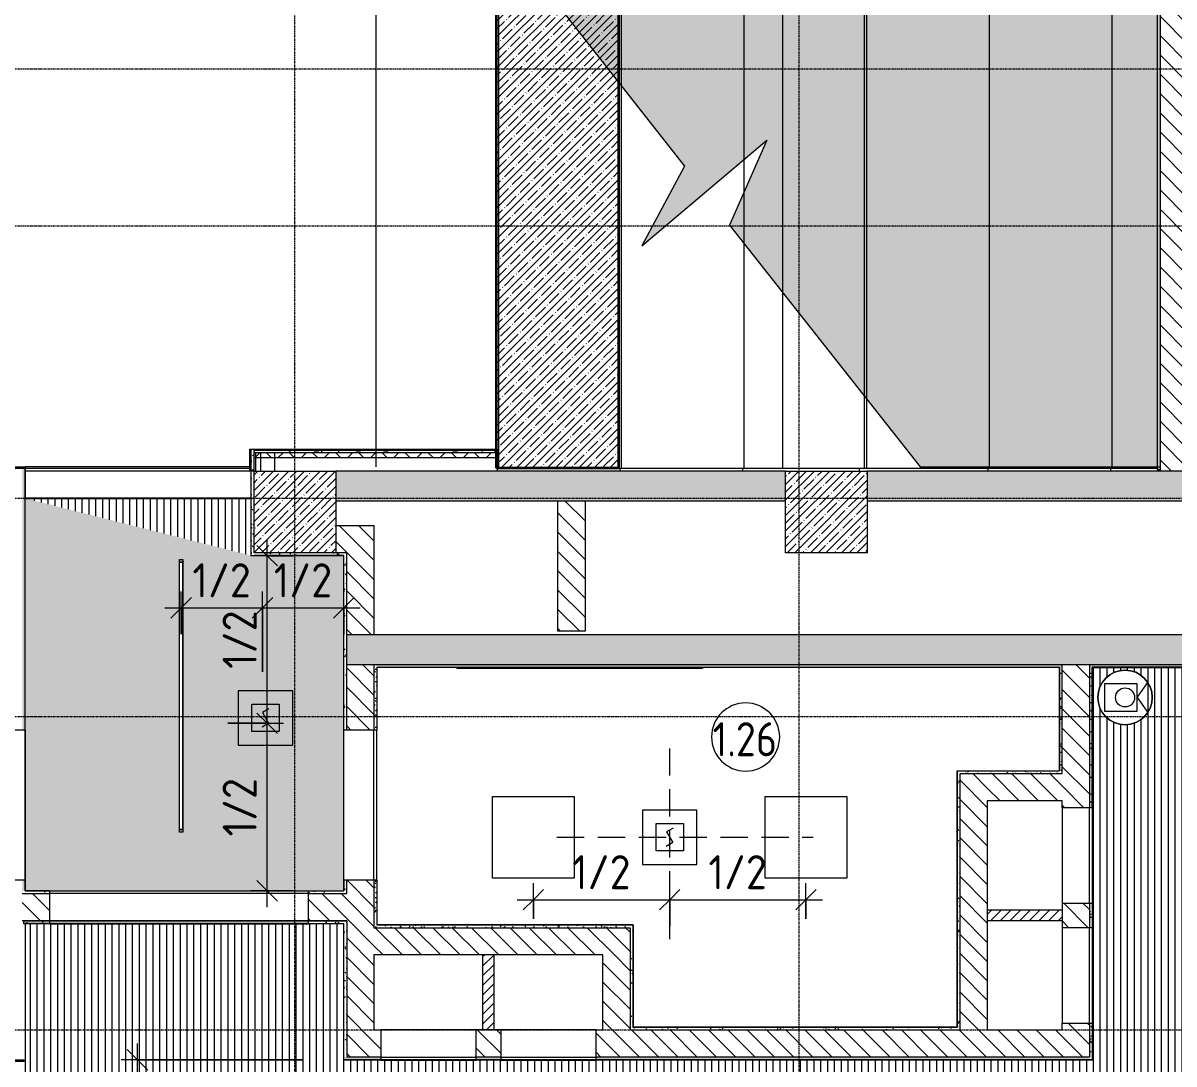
# Model space of a CAD drawing. Header units: millimetres. Extents: x 1311 to 195818, y -8553 to 29000.
# Drawn here: x 29661 to 38106, y 10850 to 18487 of the extents above; entities that cross this region are included whole.
import ezdxf

# ---------------------------------------------------------------- set-up
doc = ezdxf.new("R2010")
doc.units = ezdxf.units.MM
doc.linetypes.add('ADSK_Штрих_ш2 п1', pattern=[300, 200, -100])
doc.linetypes.add('Осевая', pattern=[31.75, 6.35, -4.7625, 15.875, -4.7625])
for name, color, linetype, lineweight in [('A-ANNO-DIMS', 7, 'Continuous', 9), ('A-ANNO-DIMS-100', 7, 'Continuous', 9), ('A-AREA-IDEN', 7, 'Continuous', 9), ('A-CLNG-PATT', 7, 'Continuous', 9), ('A-DETL', 7, 'Continuous', 9), ('A-DETL-6', 7, 'ADSK_Штрих_ш2 п1', 9), ('A-WALL', 7, 'Continuous', 9), ('I-WALL', 7, 'Continuous', 9), ('S-COLS', 7, 'Continuous', 9), ('S-STRS', 7, 'Continuous', 13), ('S-STRS-1', 7, 'Continuous', 9), ('S-STRS-2', 7, 'Continuous', 35), ('Оси-2', 7, 'Осевая', 9)]:
    doc.layers.add(name, color=color, linetype=linetype, lineweight=lineweight)
for name, color, linetype, lineweight, true_color in [('A-ANNO-NOTE', 1, 'Continuous', 9, 0xff0000), ('A-CLNG-1', 7, 'Continuous', 9, 0xeaeaea), ('A-WALL-1', 7, 'Continuous', 9, 0x3c3c3c), ('A-WALL-FNSH-1', 7, 'Continuous', 9, 0x3c3c3c), ('E-LITE-EQPM-1', 7, 'Continuous', 9, 0xff8080), ('I-WALL-1', 7, 'Continuous', 9, 0x535353), ('Q-SPCQ-1', 7, 'Continuous', 9, 0x008040), ('S-COLS-1', 9, 'Continuous', 9, 0x808080), ('S-COLS-2', 7, 'Continuous', 9, 0x3c3c3c)]:
    doc.layers.add(name, color=color, linetype=linetype, lineweight=lineweight, true_color=true_color)
doc.layers.add('A-CLNG-PATT-1', color=7, linetype='Continuous', lineweight=9, transparency=1)
doc.layers.add('A-DETL-GENF-2', color=7, linetype='Continuous', lineweight=9, true_color=0xc0c0c0, transparency=0.4)
doc.styles.add('GOST Common_3', font='GOST_Common.ttf', dxfattribs={"width": 0.9, "height": 250})
doc.styles.add('ISOCPEUR', font='isocpeur.ttf', dxfattribs={"width": 0.9, "height": 250})
doc.dimstyles.new('ISO-2_5_0_9К_БОЛЬШОЙ', dxfattribs={"dimscale": 304.8, "dimtxt": 248.995294, "dimasz": 0.492126, "dimexe": 0.393701, "dimexo": 0.984252, "dimgap": 0, "dimtad": 1, "dimdec": 0, "dimrnd": 10, "dimzin": 0, "dimdsep": 46, "dimtxsty": 'ISOCPEUR', "dimblk1": 'OBLIQUE', "dimblk2": 'OBLIQUE', "dimsah": 1, "dimcen": 0.09, "dimdle": 0.393701, "dimazin": 0, "dimtfac": 1, "dimtdec": 4, "dimtix": 1, "dimtmove": 0, "dimatfit": 3, "dimfxl": 1, "dimtvp": 1, "dimtolj": 1, "dimtzin": 0, "dimarcsym": 2})
pattern_1 = [(135, (9445.76, 0), (-70.71068, -70.71068), [])]
pattern_2 = [(45, (9445.765, 0), (-57.02463, 57.02463), []), (45, (9502.79, 0), (-57.02463, 57.02463), [100.806, -20.161, 3.353, -16.808])]
pattern_3 = [(45, (9445.765, 0), (-35.35534, 35.35534), [])]
pattern_4 = [(0, (9445.765, 0), (121.92, 30.48), [10.058, -81.382, 10.058, -81.382, -487.68]), (0, (9445.765, 0), (121.92, 30.48), [-182.88, 10.058, -172.822, 10.058, -81.382, -213.36]), (0, (9445.765, 0), (121.92, 30.48), [-457.2, 10.058, -50.902, 10.058, -142.342]), (120, (9491.485, 15.24), (-87.356454, 90.345817), [10.058, -81.382, 10.058, -81.382, -487.68]), (120, (9491.485, 15.24), (-87.356454, 90.345817), [-182.88, 10.058, -172.822, 10.058, -81.382, -213.36]), (120, (9491.485, 15.24), (-87.356454, 90.345817), [-457.2, 10.058, -50.902, 10.058, -142.342]), (240, (9506.725, 76.2), (-34.563546, -120.825817), [10.058, -81.382, 10.058, -81.382, -487.68]), (240, (9506.725, 76.2), (-34.563546, -120.825817), [-182.88, 10.058, -172.822, 10.058, -81.382, -213.36]), (240, (9506.725, 76.2), (-34.563546, -120.825817), [-457.2, 10.058, -50.902, 10.058, -142.342])]

# ---------------------------------------------------------------- blocks, each defined once
blk = doc.blocks.new('BSC_Колонна _Прямоугольная - 600х600-V7-Сводный план потолков 1 этажа в осях 1-12')
at = {"layer": 'S-COLS-1'}
h = blk.add_hatch(dxfattribs=at)
h.set_pattern_fill('FP_12', color=256, style=0, pattern_type=2)
h.set_pattern_definition([(45, (-26110, -14900), (-57.02463, 57.02463), []), (45, (-26052.975, -14900), (-57.02463, 57.02463), [100.806, -20.161, 3.353, -16.808])])
h.paths.add_polyline_path([(300, -300), (300, 300), (-300, 300), (-300, -300), (280, -300)])
at = {"layer": 'S-COLS-2'}
for p, q in [((-300, 300), (300, 300)), ((-300, -300), (-300, 300)), ((300, 300), (300, -300)), ((300, -300), (-300, -300))]:
    blk.add_line(p, q, dxfattribs=at)
blk = doc.blocks.new('BSC_Колонна _Прямоугольная - 600х600-V38-Сводный план потолков 1 этажа в осях 1-12')
at = {"layer": 'S-COLS-1'}
h = blk.add_hatch(dxfattribs=at)
h.set_pattern_fill('FP_57', color=256, style=0, pattern_type=2)
h.set_pattern_definition([(45, (-22210, -14900), (-57.02463, 57.02463), []), (45, (-22152.975, -14900), (-57.02463, 57.02463), [100.806, -20.161, 3.353, -16.808])])
h.paths.add_polyline_path([(-89.9, -300), (300, -300), (300, 300), (-300, 300), (-300, -300)])
at = {"layer": 'S-COLS-2'}
for p, q in [((-300, 300), (300, 300)), ((-300, -300), (-300, 300)), ((300, 300), (300, -300)), ((300, -300), (-300, -300))]:
    blk.add_line(p, q, dxfattribs=at)
blk = doc.blocks.new('Видеокамера - Желтый-V77-Сводный план потолков 1 этажа в осях 1-12')
at = {"layer": 'Q-SPCQ-1'}
for p, q in [((89, 100), (-151, 100)), ((-151, 100), (-151, -100)), ((89, 0), (166.6, 110.7)), ((89, -100), (89, 100)), ((166.6, 110.7), (166.6, -110.7)), ((89, 0), (166.6, -110.7)), ((-151, -100), (89, -100))]:
    blk.add_line(p, q, dxfattribs=at)
for radius in [200, 70]:
    blk.add_circle((0, 0), radius, dxfattribs=at)
for start, end in [(0, 180), (180, 360)]:
    blk.add_arc((0, 0), 200, start, end, dxfattribs=at)
blk = doc.blocks.new('Перекрытия 2 - Перекрытия 4-32990152-Сводный план потолков 1 этажа в осях 1-12')
at = {"layer": 'S-STRS-1'}
h = blk.add_hatch(dxfattribs=at)
h.set_pattern_fill('FP_96', color=256, style=0, pattern_type=2)
h.set_pattern_definition([(45, (20, -20), (-57.02463, 57.02463), []), (45, (77.025, -20), (-57.02463, 57.02463), [100.806, -20.161, 3.353, -16.808])])
h.paths.add_polyline_path([(23710, 15200), (24605.2, 15200), (24605.2, 19180), (23710, 19180), (23710, 17407.2)])
at = {"layer": 'S-STRS'}
for p, q in [((25810, 19180), (24605.2, 19180)), ((26410, 19180), (25810, 19180)), ((25810, 15200), (25810, 19180)), ((28560, 19180), (26410, 19180)), ((26410, 15200), (26410, 19180)), ((28809, 19180), (28800, 19180)), ((30010, 19180), (28809, 19180)), ((30610, 19180), (30010, 19180)), ((30010, 18450), (30010, 19180)), ((30610, 18450), (30610, 19180)), ((30010, 15209), (30010, 17809)), ((30610, 15209), (30610, 17809)), ((30010, 15200), (30010, 15209)), ((30610, 15200), (30610, 15209)), ((24605.2, 15200), (25810, 15200)), ((25810, 15200), (26410, 15200)), ((26410, 15200), (28560, 15200))]:
    blk.add_line(p, q, dxfattribs=at)
at = {"layer": 'S-STRS-2'}
for p, q in [((23710, 19180), (24605.2, 19180)), ((23710, 15200), (23710, 19180)), ((24605.2, 19180), (24605.2, 15200)), ((24605.2, 15200), (23710, 15200))]:
    blk.add_line(p, q, dxfattribs=at)
blk = doc.blocks.new('Downlight - Strip - 2000 мм-V78-Сводный план потолков 1 этажа в осях 1-12')
at = {"layer": 'E-LITE-EQPM-1'}
for p, q in [((-1000, -231.3), (-1000, -205.9)), ((-1000, -205.9), (-980.9, -205.9)), ((-980.9, -231.3), (-1000, -231.3)), ((-980.9, -231.3), (-980.9, -205.9)), ((-980.9, -205.9), (248.6, -205.9)), ((-980.9, -205.9), (-980.9, -231.3)), ((-980.9, -231.3), (-980.9, -205.9)), ((-980.9, -205.9), (-980.9, -231.3)), ((-980.9, -205.9), (248.6, -205.9)), ((-980.9, -205.9), (248.6, -205.9)), ((286.2, -231.3), (-980.9, -231.3)), ((286.2, -231.3), (-980.9, -231.3)), ((-980.9, -231.3), (286.2, -231.3)), ((248.8, -205.9), (981, -205.9)), ((248.8, -205.9), (981, -205.9)), ((248.8, -205.9), (981, -205.9)), ((981, -231.3), (286.4, -231.3)), ((981, -231.3), (286.4, -231.3)), ((286.4, -231.3), (981, -231.3)), ((981, -205.9), (981, -231.3)), ((981, -231.3), (981, -205.9)), ((981, -205.9), (1000, -205.9)), ((981, -231.3), (981, -205.9)), ((981, -205.9), (981, -231.3)), ((1000, -231.3), (981, -231.3)), ((1000, -205.9), (1000, -231.3))]:
    blk.add_line(p, q, dxfattribs=at)
blk = doc.blocks.new('DIMBLOCK31-Сводный план потолков 1 этажа в осях 1-12')
at = {"layer": 'A-ANNO-DIMS-100'}
for p, q in [((30501.2, 9400), (30501.2, 11000)), ((31715.8, 10880), (30381.2, 10880)), ((30501.2, 10880), (31715.8, 10880)), ((30354.8, 9400), (30621.2, 9400)), ((30501.2, 9400), (30354.8, 9400))]:
    blk.add_line(p, q, dxfattribs=at)
at = {"layer": 'A-ANNO-DIMS-100', "lineweight": 20}
for p, q in [((30501.2, 10880), (30426.2, 10955)), ((30501.2, 10880), (30576.2, 10805)), ((30501.2, 9400), (30426.2, 9475)), ((30501.2, 9400), (30576.2, 9325))]:
    blk.add_line(p, q, dxfattribs=at)
at = {"layer": 'A-ANNO-DIMS-100', "color": 0, "insert": (30174.6, 9924.5), "char_height": 250, "width": 517.144, "attachment_point": 1, "rotation": 90, "line_spacing_factor": 1.149209, "style": 'ISOCPEUR'}
blk.add_mtext('1/2', dxfattribs=at)
blk = doc.blocks.new('_Oblique')
at = {"color": 0, "linetype": 'ByBlock', "lineweight": -2}
blk.add_line((-0.5, -0.5), (0.5, 0.5), dxfattribs=at)
blk = doc.blocks.new('Марка_Помещения - Номер-25198446-Сводный план потолков 1 этажа в осях 1-12')
at = {"layer": 'A-AREA-IDEN'}
for start, end in [(360, 180), (180, 360)]:
    blk.add_arc((0, 0), 2.5, start, end, dxfattribs=at)
blk = doc.blocks.new('DIMBLOCK74-Сводный план потолков 1 этажа в осях 1-12')
at = {"layer": 'A-ANNO-DIMS-100'}
for p, q in [((33405.8, 11915.5), (33405.8, 12175.4)), ((34405.8, 11861.5), (34405.8, 12175.4)), ((33285.8, 12055.4), (34405.8, 12055.4)), ((33405.8, 12055.4), (33405.8, 11915.5)), ((34405.8, 12055.4), (34405.8, 11861.5))]:
    blk.add_line(p, q, dxfattribs=at)
at = {"layer": 'A-ANNO-DIMS-100', "lineweight": 20}
for p, q in [((33405.8, 12055.4), (33480.8, 12130.4)), ((34405.8, 12055.4), (34480.8, 12130.4)), ((33405.8, 12055.4), (33330.8, 11980.4)), ((34405.8, 12055.4), (34330.8, 11980.4))]:
    blk.add_line(p, q, dxfattribs=at)
at = {"layer": 'A-ANNO-DIMS-100', "color": 0, "insert": (33690.3, 12382), "char_height": 250, "width": 517.144, "attachment_point": 1, "line_spacing_factor": 1.149209, "style": 'ISOCPEUR'}
blk.add_mtext('1/2', dxfattribs=at)
blk = doc.blocks.new('DIMBLOCK75-Сводный план потолков 1 этажа в осях 1-12')
at = {"layer": 'A-ANNO-DIMS-100'}
for p, q in [((34405.8, 11861.5), (34405.8, 12175.4)), ((35405.8, 11915.5), (35405.8, 12175.4)), ((34405.8, 12055.4), (35525.8, 12055.4)), ((34405.8, 12055.4), (34405.8, 11861.5)), ((35405.8, 12055.4), (35405.8, 11915.5))]:
    blk.add_line(p, q, dxfattribs=at)
at = {"layer": 'A-ANNO-DIMS-100', "lineweight": 20}
for p, q in [((34405.8, 12055.4), (34480.8, 12130.4)), ((35405.8, 12055.4), (35480.8, 12130.4)), ((34405.8, 12055.4), (34330.8, 11980.4)), ((35405.8, 12055.4), (35330.8, 11980.4))]:
    blk.add_line(p, q, dxfattribs=at)
at = {"layer": 'A-ANNO-DIMS-100', "color": 0, "insert": (34690.3, 12382), "char_height": 250, "width": 517.144, "attachment_point": 1, "line_spacing_factor": 1.149209, "style": 'ISOCPEUR'}
blk.add_mtext('1/2', dxfattribs=at)
blk = doc.blocks.new('DIMBLOCK117-Сводный план потолков 1 этажа в осях 1-12')
at = {"layer": 'A-ANNO-DIMS-100'}
for p, q in [((31163, 13349.5), (31571.9, 13349.5)), ((31451.9, 13349.5), (31163, 13349.5)), ((31451.9, 12000), (31451.9, 13349.5)), ((31645.8, 12120), (31331.9, 12120)), ((31451.9, 12120), (31645.8, 12120))]:
    blk.add_line(p, q, dxfattribs=at)
at = {"layer": 'A-ANNO-DIMS-100', "lineweight": 20}
for p, q in [((31451.9, 13349.5), (31376.9, 13424.5)), ((31451.9, 13349.5), (31526.9, 13274.5)), ((31451.9, 12120), (31376.9, 12195)), ((31451.9, 12120), (31526.9, 12045))]:
    blk.add_line(p, q, dxfattribs=at)
at = {"layer": 'A-ANNO-DIMS-100', "color": 0, "insert": (31125.3, 12519.3), "char_height": 250, "width": 517.144, "attachment_point": 1, "rotation": 90, "line_spacing_factor": 1.149209, "style": 'ISOCPEUR'}
blk.add_mtext('1/2', dxfattribs=at)
blk = doc.blocks.new('DIMBLOCK118-Сводный план потолков 1 этажа в осях 1-12')
at = {"layer": 'A-ANNO-DIMS-100'}
for p, q in [((31451.9, 13349.5), (31451.9, 14699)), ((31645.8, 14579), (31331.9, 14579)), ((31451.9, 14579), (31645.8, 14579)), ((31163, 13349.5), (31571.9, 13349.5)), ((31451.9, 13349.5), (31163, 13349.5))]:
    blk.add_line(p, q, dxfattribs=at)
at = {"layer": 'A-ANNO-DIMS-100', "lineweight": 20}
for p, q in [((31451.9, 14579), (31376.9, 14654)), ((31451.9, 14579), (31526.9, 14504)), ((31451.9, 13349.5), (31376.9, 13424.5)), ((31451.9, 13349.5), (31526.9, 13274.5))]:
    blk.add_line(p, q, dxfattribs=at)
at = {"layer": 'A-ANNO-DIMS-100', "color": 0, "insert": (31125.3, 13748.8), "char_height": 250, "width": 517.144, "attachment_point": 1, "rotation": 90, "line_spacing_factor": 1.149209, "style": 'ISOCPEUR'}
blk.add_mtext('1/2', dxfattribs=at)
blk = doc.blocks.new('DIMBLOCK119-Сводный план потолков 1 этажа в осях 1-12')
at = {"layer": 'A-ANNO-DIMS-100'}
for p, q in [((30821.2, 14002.6), (30821.2, 14316.5)), ((31418, 13727.4), (31418, 14316.5)), ((30701.2, 14196.5), (31418, 14196.5)), ((30821.2, 14196.5), (30821.2, 14002.6)), ((31418, 14196.5), (31418, 13727.4))]:
    blk.add_line(p, q, dxfattribs=at)
at = {"layer": 'A-ANNO-DIMS-100', "lineweight": 20}
for p, q in [((30821.2, 14196.5), (30746.2, 14121.5)), ((30821.2, 14196.5), (30896.2, 14271.5)), ((31418, 14196.5), (31343, 14121.5)), ((31418, 14196.5), (31493, 14271.5))]:
    blk.add_line(p, q, dxfattribs=at)
at = {"layer": 'A-ANNO-DIMS-100', "color": 0, "insert": (30904.1, 14523.1), "char_height": 250, "width": 517.144, "attachment_point": 1, "line_spacing_factor": 1.149209, "style": 'ISOCPEUR'}
blk.add_mtext('1/2', dxfattribs=at)
blk = doc.blocks.new('DIMBLOCK120-Сводный план потолков 1 этажа в осях 1-12')
at = {"layer": 'A-ANNO-DIMS-100'}
for p, q in [((31418, 13727.4), (31418, 14316.5)), ((32014.8, 14002.6), (32014.8, 14316.5)), ((31418, 14196.5), (32134.8, 14196.5)), ((31418, 14196.5), (31418, 13727.4)), ((32014.8, 14196.5), (32014.8, 14002.6))]:
    blk.add_line(p, q, dxfattribs=at)
at = {"layer": 'A-ANNO-DIMS-100', "lineweight": 20}
for p, q in [((31418, 14196.5), (31343, 14121.5)), ((31418, 14196.5), (31493, 14271.5)), ((32014.8, 14196.5), (31939.8, 14121.5)), ((32014.8, 14196.5), (32089.8, 14271.5))]:
    blk.add_line(p, q, dxfattribs=at)
at = {"layer": 'A-ANNO-DIMS-100', "color": 0, "insert": (31500.9, 14523.1), "char_height": 250, "width": 517.144, "attachment_point": 1, "line_spacing_factor": 1.149209, "style": 'ISOCPEUR'}
blk.add_mtext('1/2', dxfattribs=at)

msp = doc.modelspace()

# ---------------------------------------------------------------- hatches: boundary and pattern name
at = {"layer": 'A-CLNG-PATT'}
h = msp.add_hatch(dxfattribs=at)
h.set_pattern_fill('FP_86', color=256, style=0, pattern_type=2)
h.set_pattern_definition([(90, (42115.265, 911.95), (50, -3e-15), [])])
h.paths.add_polyline_path([(29675.8, 7920), (47733.4, 7920), (47733.4, 10680), (47415.8, 10680), (47415.8, 11220), (47695.8, 11221), (47694.8, 11479.2), (47433.4, 11609.9), (47695.8, 11741), (47695.8, 23003), (46780.2, 23002.7), (43675.8, 22998.7), (43675.8, 13760), (37505.8, 13759), (37505.8, 10880), (32015.8, 10880), (32014.8, 11880), (29675.8, 11880), (29675.8, 9487.9), (29677.7, 9492.9), (29705.1, 9532.6), (29741.2, 9564.6), (29783.8, 9587), (29830.7, 9598.5), (29878.9, 9598.5), (29925.7, 9587), (29968.4, 9564.6), (30004.5, 9532.6), (30031.9, 9492.9), (30049, 9447.9), (30054.8, 9400), (30049, 9352.1), (30031.9, 9307.1), (30004.5, 9267.4), (29968.4, 9235.4), (29925.7, 9213), (29878.9, 9201.5), (29830.7, 9201.5), (29783.8, 9213), (29741.2, 9235.4), (29705.1, 9267.4), (29677.7, 9307.1), (29675.8, 9309.2), (29675.8, 8141.5)])
h.paths.add_polyline_path([(47674.8, 11850), (47674.8, 11950), (47694.8, 11950), (47694.8, 11850)])
h.paths.add_polyline_path([(47694.8, 12775), (47674.8, 12775), (47674.8, 12875), (47694.8, 12875)])
h.paths.add_polyline_path([(37770.9, 13340.5), (37722.7, 13340.5), (37675.8, 13352), (37633.2, 13374.4), (37597.1, 13406.4), (37569.7, 13446.1), (37552.6, 13491.1), (37546.8, 13539), (37552.6, 13586.9), (37569.7, 13631.9), (37597.1, 13671.6), (37633.2, 13703.6), (37675.8, 13726), (37722.7, 13737.5), (37770.9, 13737.5), (37817.7, 13726), (37860.4, 13703.6), (37896.5, 13671.6), (37923.9, 13631.9), (37941, 13586.9), (37946.8, 13539), (37941, 13491.1), (37923.9, 13446.1), (37896.5, 13406.4), (37860.4, 13374.4), (37817.7, 13352)])
h.paths.add_polyline_path([(45685.8, 13580), (45637.9, 13585.8), (45592.8, 13602.9), (45553.1, 13630.3), (45521.2, 13666.4), (45497.8, 13712.9), (45487.2, 13760), (45487.2, 13804.1), (45498.8, 13850.9), (45521.2, 13893.6), (45553.1, 13929.7), (45592.8, 13957.1), (45637.9, 13974.2), (45685.8, 13980), (45733.6, 13974.2), (45778.7, 13957.1), (45818.4, 13929.7), (45850.4, 13893.6), (45872.8, 13850.9), (45884.3, 13804.1), (45884.3, 13755.9), (45872.8, 13709.1), (45850.4, 13666.4), (45818.4, 13630.3), (45778.7, 13602.9), (45733.6, 13585.8)])
h.paths.add_polyline_path([(43676.8, 19925), (43676.8, 19975), (43691.8, 19975), (43691.8, 19925)])
h = msp.add_hatch(dxfattribs=at)
h.set_pattern_fill('FP_99', color=256, style=0, pattern_type=2)
h.set_pattern_definition([(90, (30845.765, 13560.5), (50, -3e-15), [])])
h.paths.add_polyline_path([(31334.8, 14580.3), (31334.8, 15000), (29676.8, 14999.7), (30298, 14842.6)])
at = {"layer": 'A-CLNG-PATT-1'}
h = msp.add_hatch(color=256, dxfattribs=at)
h.paths.add_polyline_path([(31755.8, 12120), (32015.8, 12121), (32014.8, 14580), (31335.8, 14580), (31334.8, 14580.3), (29675.8, 15000), (29676.8, 12120), (31565.9, 12120)])
h.paths.add_polyline_path([(30833.9, 12569), (30808.5, 12569), (30808.5, 13798.6), (30808.5, 13798.8), (30808.5, 14530.9), (30833.9, 14530.9), (30833.9, 13836.4), (30833.9, 13836.2), (30833.9, 13712.9)])
at = {"layer": 'A-DETL-GENF-2'}
msp.add_hatch(color=256, dxfattribs=at).paths.add_polyline_path([(37905.2, 15231), (38005.8, 15231), (38005.8, 19200), (33126.7, 19200), (34515, 17437.1), (34201.7, 16853.1), (35118.5, 17628.4), (34845.6, 17004.8), (36242.5, 15231)])
at = {"layer": 'I-WALL'}
h = msp.add_hatch(dxfattribs=at)
h.set_pattern_fill('FP_84', color=256, style=0, pattern_type=2)
h.set_pattern_definition(pattern_4)
h.paths.add_polyline_path([(38005.8, 15210), (38005.8, 26490), (37985.8, 26490), (37985.8, 15210)])
h = msp.add_hatch(dxfattribs=at)
h.set_pattern_fill('FP_18', color=256, style=0, pattern_type=2)
h.set_pattern_definition(pattern_1)
h.paths.add_polyline_path([(38005.8, 15200), (38205.8, 15200), (38205.8, 26500), (38005.8, 26500), (38005.8, 15220)])
h = msp.add_hatch(dxfattribs=at)
h.set_pattern_fill('FP_84', color=256, style=0, pattern_type=2)
h.set_pattern_definition(pattern_4)
h.paths.add_polyline_path([(31355.8, 15210), (31355.8, 15361), (31335.8, 15361), (31335.8, 15210), (31354.4, 15210)])
h = msp.add_hatch(dxfattribs=at)
h.set_pattern_fill('FP_97', color=256, style=0, pattern_type=2)
h.set_pattern_definition([(0, (9445.76, 0), (406.4, 101.6), [33.528, -271.272, 33.528, -271.272, -1625.6]), (0, (9445.76, 0), (406.4, 101.6), [-609.6, 33.528, -576.072, 33.528, -271.272, -711.2]), (0, (9445.76, 0), (406.4, 101.6), [-1524, 33.528, -169.672, 33.528, -474.472]), (120, (9598.16, 50.8), (-291.18818, 301.15272), [33.528, -271.272, 33.528, -271.272, -1625.6]), (120, (9598.16, 50.8), (-291.18818, 301.15272), [-609.6, 33.528, -576.072, 33.528, -271.272, -711.2]), (120, (9598.16, 50.8), (-291.18818, 301.15272), [-1524, 33.528, -169.672, 33.528, -474.472]), (240, (9648.96, 254), (-115.21182, -402.75272), [33.528, -271.272, 33.528, -271.272, -1625.6]), (240, (9648.96, 254), (-115.21182, -402.75272), [-609.6, 33.528, -576.072, 33.528, -271.272, -711.2]), (240, (9648.96, 254), (-115.21182, -402.75272), [-1524, 33.528, -169.672, 33.528, -474.472])])
h.paths.add_polyline_path([(31355.8, 15337), (33135.8, 15337), (33135.8, 15350), (31355.8, 15350)])
h = msp.add_hatch(dxfattribs=at)
h.set_pattern_fill('FP_98', color=256, style=0, pattern_type=2)
h.set_pattern_definition([(135, (9445.76, 0), (-84.8528, -84.8528), []), (225, (9445.76, 0), (84.8528, -84.8528), [])])
h.paths.add_polyline_path([(31355.8, 15300), (33135.8, 15300), (33135.8, 15337), (31355.8, 15337)])
h = msp.add_hatch(dxfattribs=at)
h.set_pattern_fill('FP_84', color=256, style=0, pattern_type=2)
h.set_pattern_definition(pattern_4)
h.paths.add_polyline_path([(29675.8, 12120), (29675.8, 12200), (29655.8, 12200), (29655.8, 12120)])
h.paths.add_polyline_path([(29675.8, 13300), (29675.8, 15220), (29655.8, 15220), (29655.8, 13300)])
h = msp.add_hatch(dxfattribs=at)
h.set_pattern_fill('FP_84', color=256, style=0, pattern_type=2)
h.set_pattern_definition(pattern_4)
h.paths.add_polyline_path([(31355.8, 14580), (31355.8, 15210), (31335.8, 15210), (31335.8, 14580)])
h = msp.add_hatch(dxfattribs=at)
h.set_pattern_fill('FP_1', color=256, style=0, pattern_type=2)
h.set_pattern_definition(pattern_2)
h.paths.add_polyline_path([(40055.8, 14980), (42455.8, 14980), (42455.8, 15200), (40055.8, 15200), (40055.8, 14997.8)])
h.paths.add_polyline_path([(39435.8, 14980), (39455.8, 14980), (39455.8, 15200), (35855.8, 15200), (35855.8, 14980), (38234.8, 14980)])
h.paths.add_polyline_path([(33785.8, 14980), (35255.8, 14980), (35255.8, 15200), (31955.8, 15200), (31955.8, 14980), (33585.8, 14980)])
h = msp.add_hatch(dxfattribs=at)
h.set_pattern_fill('FP_18', color=256, style=0, pattern_type=2)
h.set_pattern_definition(pattern_1)
h.paths.add_polyline_path([(33785.8, 14025), (33785.8, 14980), (33585.8, 14980), (33585.8, 14025)])
h = msp.add_hatch(dxfattribs=at)
h.set_pattern_fill('FP_18', color=256, style=0, pattern_type=2)
h.set_pattern_definition(pattern_1)
h.paths.add_polyline_path([(32035.8, 14600), (32235.8, 14600), (32235.8, 14800), (31955.8, 14800), (31955.8, 14600)])
h = msp.add_hatch(dxfattribs=at)
h.set_pattern_fill('FP_84', color=256, style=0, pattern_type=2)
h.set_pattern_definition(pattern_4)
h.paths.add_polyline_path([(32014.8, 14580), (32035.8, 14580), (32035.8, 14600), (31355.8, 14600), (31355.8, 14580), (31955.8, 14580)])
h = msp.add_hatch(dxfattribs=at)
h.set_pattern_fill('FP_84', color=256, style=0, pattern_type=2)
h.set_pattern_definition(pattern_4)
h.paths.add_polyline_path([(32035.8, 12100), (32035.8, 12200), (32015.8, 12200), (32015.8, 12100)])
h.paths.add_polyline_path([(32015.8, 13300), (32035.8, 13300), (32035.8, 14580), (32015.8, 14580), (32015.8, 13712.9)])
h = msp.add_hatch(dxfattribs=at)
h.set_pattern_fill('FP_18', color=256, style=0, pattern_type=2)
h.set_pattern_definition(pattern_1)
h.paths.add_polyline_path([(32235.8, 14000), (32235.8, 14600), (32035.8, 14600), (32035.8, 14000)])
h = msp.add_hatch(dxfattribs=at)
h.set_pattern_fill('FP_1', color=256, style=0, pattern_type=2)
h.set_pattern_definition(pattern_2)
h.paths.add_polyline_path([(37485.8, 13780), (40235.8, 13780), (40235.8, 14000), (32035.8, 14000), (32035.8, 13780), (37285.8, 13780)])
h = msp.add_hatch(dxfattribs=at)
h.set_pattern_fill('FP_18', color=256, style=0, pattern_type=2)
h.set_pattern_definition(pattern_1)
h.paths.add_polyline_path([(32035.8, 10900), (32235.8, 10900), (32235.8, 12200), (32035.8, 12200), (32035.8, 11855.8)])
h.paths.add_polyline_path([(32235.8, 13300), (32235.8, 13780), (32035.8, 13780), (32035.8, 13300)])
h = msp.add_hatch(dxfattribs=at)
h.set_pattern_fill('FP_84', color=256, style=0, pattern_type=2)
h.set_pattern_definition(pattern_4)
h.paths.add_polyline_path([(32235.8, 11870), (32255.8, 11870), (32255.8, 12200), (32235.8, 12200), (32235.8, 11900)])
h.paths.add_polyline_path([(32235.8, 13300), (32255.8, 13300), (32255.8, 13780), (32235.8, 13780), (32235.8, 13712.9)])
h = msp.add_hatch(dxfattribs=at)
h.set_pattern_fill('FP_84', color=256, style=0, pattern_type=2)
h.set_pattern_definition(pattern_4)
h.paths.add_polyline_path([(37235.8, 13760), (37285.8, 13760), (37285.8, 13780), (32255.8, 13780), (32256.8, 13760), (37017.6, 13760)])
h = msp.add_hatch(dxfattribs=at)
h.set_pattern_fill('FP_18', color=256, style=0, pattern_type=2)
h.set_pattern_definition(pattern_1)
h.paths.add_polyline_path([(37435.1, 10900), (37485.8, 10900), (37485.8, 11150), (37285.8, 11150), (37285.8, 10900)])
h.paths.add_polyline_path([(37285.8, 11850), (37485.8, 11850), (37485.8, 12030), (37285.8, 12030), (37285.8, 11855.8)])
h.paths.add_polyline_path([(37485.8, 12730), (37485.8, 13780), (37285.8, 13780), (37285.8, 12730)])
h = msp.add_hatch(dxfattribs=at)
h.set_pattern_fill('FP_84', color=256, style=0, pattern_type=2)
h.set_pattern_definition(pattern_4)
h.paths.add_polyline_path([(42976.6, 13760), (43655.8, 13760), (43655.8, 13780), (37485.8, 13780), (37485.8, 13760), (42856.2, 13760)])
h = msp.add_hatch(dxfattribs=at)
h.set_pattern_fill('FP_84', color=256, style=0, pattern_type=2)
h.set_pattern_definition(pattern_4)
h.paths.add_polyline_path([(37265.8, 12980), (37285.8, 12980), (37285.8, 13760), (37265.8, 13760), (37265.8, 13000)])
h = msp.add_hatch(dxfattribs=at)
h.set_pattern_fill('FP_84', color=256, style=0, pattern_type=2)
h.set_pattern_definition(pattern_4)
h.paths.add_polyline_path([(37505.8, 10880), (37505.8, 11150), (37485.8, 11150), (37485.8, 10880)])
h.paths.add_polyline_path([(37505.8, 11850), (37505.8, 12030), (37485.8, 12030), (37485.8, 11850)])
h.paths.add_polyline_path([(37485.8, 12730), (37505.8, 12730), (37505.8, 13760), (37485.8, 13759.9), (37485.8, 12784.4)])
h = msp.add_hatch(dxfattribs=at)
h.set_pattern_fill('FP_84', color=256, style=0, pattern_type=2)
h.set_pattern_definition(pattern_4)
h.paths.add_polyline_path([(37252.7, 12980), (37265.8, 12980), (37265.8, 13000), (36515.8, 13000), (36515.8, 12980), (36735.8, 12980)])
h = msp.add_hatch(dxfattribs=at)
h.set_pattern_fill('FP_84', color=256, style=0, pattern_type=2)
h.set_pattern_definition(pattern_4)
h.paths.add_polyline_path([(36515.8, 11120), (36535.8, 11120), (36535.8, 12980), (36515.8, 12980), (36515.8, 11132)])
h = msp.add_hatch(dxfattribs=at)
h.set_pattern_fill('FP_18', color=256, style=0, pattern_type=2)
h.set_pattern_definition(pattern_1)
h.paths.add_polyline_path([(36728.3, 11100), (36735.8, 11100), (36735.8, 12980), (36535.8, 12980), (36535.8, 11100)])
h = msp.add_hatch(dxfattribs=at)
h.set_pattern_fill('FP_18', color=256, style=0, pattern_type=2)
h.set_pattern_definition(pattern_1)
h.paths.add_polyline_path([(37285.8, 12780), (37285.8, 12980), (36735.8, 12980), (36735.8, 12780)])
h = msp.add_hatch(dxfattribs=at)
h.set_pattern_fill('FP_84', color=256, style=0, pattern_type=2)
h.set_pattern_definition(pattern_4)
h.paths.add_polyline_path([(32015.8, 12100), (32015.8, 12120), (31755.8, 12120), (31755.8, 12100)])
h.paths.add_polyline_path([(29855.8, 12100), (29855.8, 12120), (29655.8, 12120), (29655.8, 12100), (29675.8, 12100)])
h = msp.add_hatch(dxfattribs=at)
h.set_pattern_fill('FP_18', color=256, style=0, pattern_type=2)
h.set_pattern_definition(pattern_1)
h.paths.add_polyline_path([(32015.8, 11900), (32035.8, 11900), (32035.8, 12100), (31755.8, 12100), (31755.8, 11900)])
h.paths.add_polyline_path([(29655.8, 11900), (29855.8, 11900), (29855.8, 12100), (29655.8, 12100)])
h = msp.add_hatch(dxfattribs=at)
h.set_pattern_fill('FP_19', color=256, style=0, pattern_type=2)
h.set_pattern_definition(pattern_3)
h.paths.add_polyline_path([(37285.8, 11900), (37285.8, 11980), (36735.8, 11980), (36735.8, 11900)])
h = msp.add_hatch(dxfattribs=at)
h.set_pattern_fill('FP_84', color=256, style=0, pattern_type=2)
h.set_pattern_definition(pattern_4)
h.paths.add_polyline_path([(29675.8, 11880), (29855.8, 11880), (29855.8, 11900), (29665.8, 11900), (29665.8, 11880)])
h.paths.add_polyline_path([(32014.8, 11880), (32015.8, 11880), (32015.4, 11900), (31755.8, 11900), (31755.8, 11880)])
h = msp.add_hatch(dxfattribs=at)
h.set_pattern_fill('FP_84', color=256, style=0, pattern_type=2)
h.set_pattern_definition(pattern_4)
h.paths.add_polyline_path([(32015.8, 10900), (32035.8, 10900), (32035.8, 11900), (32015.8, 11900), (32015.8, 11100)])
h = msp.add_hatch(dxfattribs=at)
h.set_pattern_fill('FP_84', color=256, style=0, pattern_type=2)
h.set_pattern_definition(pattern_4)
h.paths.add_polyline_path([(34078, 11850), (34115.8, 11850), (34115.8, 11870), (32235.8, 11870), (32235.8, 11850), (33915.8, 11850)])
h = msp.add_hatch(dxfattribs=at)
h.set_pattern_fill('FP_18', color=256, style=0, pattern_type=2)
h.set_pattern_definition(pattern_1)
h.paths.add_polyline_path([(32235.8, 11650), (34115.8, 11650), (34115.8, 11850), (32235.8, 11850)])
h = msp.add_hatch(dxfattribs=at)
h.set_pattern_fill('FP_84', color=256, style=0, pattern_type=2)
h.set_pattern_definition(pattern_4)
h.paths.add_polyline_path([(34135.8, 11120), (34135.8, 11870), (34115.8, 11870), (34115.8, 11120)])
h = msp.add_hatch(dxfattribs=at)
h.set_pattern_fill('FP_19', color=256, style=0, pattern_type=2)
h.set_pattern_definition(pattern_3)
h.paths.add_polyline_path([(33115.8, 11100), (33115.8, 11650), (33035.8, 11650), (33035.8, 11100)])
h = msp.add_hatch(dxfattribs=at)
h.set_pattern_fill('FP_18', color=256, style=0, pattern_type=2)
h.set_pattern_definition(pattern_1)
h.paths.add_polyline_path([(34115.8, 11100), (34115.8, 11650), (33915.8, 11650), (33915.8, 11100)])
h = msp.add_hatch(dxfattribs=at)
h.set_pattern_fill('FP_18', color=256, style=0, pattern_type=2)
h.set_pattern_definition(pattern_1)
h.paths.add_polyline_path([(37285.8, 10900), (37285.8, 11100), (33865.8, 11100), (33865.8, 10900), (35369.5, 10900)])
h.paths.add_polyline_path([(32985.8, 10900), (33165.8, 10900), (33165.8, 11100), (32985.8, 11100)])
h.paths.add_polyline_path([(32285.8, 10900), (32285.8, 11100), (32235.8, 11100), (32235.8, 10900)])
h = msp.add_hatch(dxfattribs=at)
h.set_pattern_fill('FP_84', color=256, style=0, pattern_type=2)
h.set_pattern_definition(pattern_4)
h.paths.add_polyline_path([(35369.5, 11100), (36535.8, 11100), (36535.8, 11120), (34115.8, 11120), (34115.8, 11100)])
h = msp.add_hatch(dxfattribs=at)
h.set_pattern_fill('FP_84', color=256, style=0, pattern_type=2)
h.set_pattern_definition(pattern_4)
h.paths.add_polyline_path([(32035.8, 10880), (32285.8, 10880), (32285.8, 10900), (32015.8, 10900), (32015.8, 10880)])
h.paths.add_polyline_path([(33115.8, 10880), (33165.8, 10880), (33165.8, 10900), (32985.8, 10900), (32985.8, 10880), (33035.8, 10880)])
h.paths.add_polyline_path([(36535.8, 10880), (37485.8, 10880), (37485.8, 10900), (33865.8, 10900), (33865.8, 10880), (35369.5, 10880)])

# ---------------------------------------------------------------- linework, layer by layer
at = {"layer": 'A-ANNO-NOTE'}
for p, q in [((33105.8, 12813), (33705.8, 12813)), ((33105.8, 12213), (33105.8, 12813)), ((33705.8, 12813), (33705.8, 12213)), ((35105.8, 12813), (35705.8, 12813)), ((35105.8, 12213), (35105.8, 12813)), ((35705.8, 12813), (35705.8, 12213)), ((33705.8, 12213), (33105.8, 12213)), ((35705.8, 12213), (35105.8, 12213))]:
    msp.add_line(p, q, dxfattribs=at)
at = {"layer": 'A-CLNG-1'}
for p, q in [((29676.8, 12121), (29676.8, 15000)), ((31334.8, 14579), (31334.8, 15000)), ((31335.8, 14580), (31335.8, 15000)), ((32014.8, 14579), (31336, 14579)), ((32014.8, 14580), (31355.8, 14580)), ((32014.8, 12121), (32014.8, 14579)), ((32015.8, 12200), (32015.8, 14580)), ((43655.8, 13760), (37505.8, 13760)), ((29675.8, 13300), (29675.8, 12120)), ((37505.8, 12730), (37505.8, 10880)), ((29676.8, 12121), (32014.8, 12121)), ((29855.8, 12120), (32015.8, 12120)), ((31755.8, 11880), (29675.8, 11880)), ((29675.8, 11880), (29675.8, 9487.9)), ((37505.8, 10880), (32015.8, 10880))]:
    msp.add_line(p, q, dxfattribs=at)
at = {"layer": 'A-DETL'}
for p, q in [((32250.3, 19200), (32250.3, 15231)), ((33126.7, 19200), (34515, 17437.1)), ((33150.3, 19200), (33150.3, 15220)), ((34050.3, 19200), (34050.3, 15220)), ((34950.3, 19200), (34950.3, 15220)), ((35850.3, 19200), (35850.3, 15220)), ((36750.3, 19200), (36750.3, 15220)), ((37650.3, 19200), (37650.3, 15220)), ((38005.8, 15231), (38005.8, 19200)), ((34201.7, 16853.1), (35118.5, 17628.4)), ((35118.5, 17628.4), (34845.6, 17004.8)), ((34515, 17437.1), (34201.7, 16853.1)), ((34845.6, 17004.8), (36242.5, 15231)), ((36242.5, 15231), (38005.8, 15231)), ((31240.5, 13588.5), (31240.5, 13188.5)), ((31640.5, 13588.5), (31240.5, 13588.5)), ((31640.5, 13188.5), (31640.5, 13588.5)), ((31465.6, 13454.9), (31418, 13427.4)), ((31418, 13427.4), (31463, 13349.5)), ((31463, 13349.5), (31415.3, 13322)), ((31240.5, 13188.5), (31640.5, 13188.5)), ((34205.8, 12713), (34205.8, 12313)), ((34605.8, 12713), (34205.8, 12713)), ((34605.8, 12313), (34605.8, 12713)), ((34430.9, 12579.5), (34383.3, 12552)), ((34383.3, 12552), (34428.3, 12474)), ((34428.3, 12474), (34380.6, 12446.5)), ((34205.8, 12313), (34605.8, 12313))]:
    msp.add_line(p, q, dxfattribs=at)
at = {"layer": 'A-DETL-6'}
for p, q in [((31340.5, 13488.5), (31540.5, 13488.5)), ((31340.5, 13288.5), (31340.5, 13488.5)), ((31540.5, 13488.5), (31540.5, 13288.5)), ((31540.5, 13288.5), (31340.5, 13288.5)), ((34405.8, 11765.5), (34405.8, 13165.5)), ((34305.8, 12613), (34505.8, 12613)), ((34305.8, 12413), (34305.8, 12613)), ((34505.8, 12613), (34505.8, 12413)), ((33578.7, 12513), (35458.7, 12513)), ((34505.8, 12413), (34305.8, 12413))]:
    msp.add_line(p, q, dxfattribs=at)
at = {"layer": 'A-WALL'}
for p, q in [((31355.8, 15337), (33140.8, 15337)), ((31355.8, 15300), (33140.8, 15300)), ((31368.8, 15200), (31368.8, 15337)), ((31405.8, 15200), (31405.8, 15337)), ((29675.8, 15220), (29676.8, 15220)), ((32015.8, 14580), (32014.8, 14580)), ((32035.8, 13300), (32035.8, 14600)), ((32255.8, 13760), (32255.8, 13300)), ((32255.8, 13760), (37265.8, 13760)), ((37265.8, 13760), (37265.8, 13000)), ((36515.8, 13000), (37265.8, 13000)), ((36515.8, 13000), (36515.8, 11120)), ((32015.8, 12200), (32015.8, 12120)), ((32035.8, 12100), (32035.8, 12200)), ((32255.8, 12200), (32255.8, 11870)), ((37285.8, 12030), (37285.8, 11850)), ((34135.8, 11870), (34135.8, 11120)), ((33165.8, 11100), (32985.8, 11100)), ((34135.8, 11120), (34136.8, 11120)), ((36514.8, 11120), (36515.8, 11120))]:
    msp.add_line(p, q, dxfattribs=at)
at = {"layer": 'A-WALL-1'}
for p, q in [((37985.8, 15210), (37985.8, 26490)), ((38005.8, 15200), (38005.8, 26500)), ((31335.8, 15361), (31355.8, 15361)), ((31335.8, 15000), (31335.8, 15361)), ((31355.8, 15200), (31355.8, 15361)), ((31355.8, 15337), (31505.8, 15337)), ((31505.8, 15337), (31505.8, 15200)), ((33140.8, 15350), (33140.8, 15200)), ((25625.8, 15220), (29675.8, 15220)), ((31335.8, 15210), (31355.8, 15210)), ((38005.8, 15210), (37985.8, 15210)), ((31355.8, 15200), (31335.8, 15200)), ((35255.8, 15200), (31955.8, 15200)), ((39455.8, 15200), (35855.8, 15200)), ((35255.8, 14980), (31955.8, 14980)), ((33585.8, 14025), (33585.8, 14980)), ((33785.8, 14980), (33785.8, 14025)), ((39455.8, 14980), (35855.8, 14980)), ((31955.8, 14800), (32235.8, 14800)), ((32235.8, 14800), (32235.8, 14000)), ((32035.8, 14600), (31955.8, 14600)), ((33785.8, 14025), (33585.8, 14025)), ((32035.8, 14000), (40235.8, 14000)), ((32035.8, 13780), (43655.8, 13780)), ((32235.8, 13780), (32235.8, 13300)), ((37285.8, 12980), (37285.8, 13780)), ((37485.8, 13780), (37485.8, 12730)), ((37505.8, 13760), (37505.8, 13759)), ((29675.8, 13300), (29415.8, 13300)), ((32255.8, 13300), (32015.8, 13300)), ((36535.8, 11100), (36535.8, 12980)), ((36535.8, 12980), (37285.8, 12980)), ((36735.8, 12780), (36735.8, 11100)), ((37285.8, 12780), (36735.8, 12780)), ((37285.8, 12730), (37285.8, 12780)), ((37505.8, 12730), (37285.8, 12730)), ((29415.8, 12200), (29675.8, 12200)), ((32015.8, 12200), (32255.8, 12200)), ((32235.8, 12200), (32235.8, 11850)), ((29655.8, 12100), (29855.8, 12100)), ((29675.8, 12120), (29676.8, 12120)), ((29855.8, 12120), (29855.8, 11900)), ((31755.8, 11900), (31755.8, 12120)), ((31755.8, 12100), (32035.8, 12100)), ((37285.8, 12030), (37505.8, 12030)), ((37485.8, 12030), (37485.8, 11850)), ((36735.8, 11980), (37285.8, 11980)), ((29855.8, 11900), (29655.8, 11900)), ((29665.8, 11900), (29855.8, 11900)), ((29665.8, 11880), (29665.8, 11900)), ((29675.8, 11880), (29665.8, 11880)), ((29855.8, 11900), (29855.8, 11880)), ((32035.8, 11900), (31755.8, 11900)), ((31755.8, 11900), (32035.8, 11900)), ((31755.8, 11880), (31755.8, 11900)), ((32015.8, 11880), (32014.8, 11880)), ((32015.8, 10880), (32015.8, 11880)), ((32035.8, 11900), (32035.8, 10900)), ((32235.8, 11850), (34115.8, 11850)), ((32255.8, 11870), (32256.8, 11870)), ((34115.8, 11850), (34115.8, 11100)), ((37285.8, 11900), (36735.8, 11900)), ((37505.8, 11850), (37285.8, 11850)), ((33915.8, 11650), (32235.8, 11650)), ((32235.8, 11650), (32235.8, 11100)), ((33035.8, 11100), (33035.8, 11650)), ((33115.8, 11650), (33115.8, 11100)), ((33915.8, 11100), (33915.8, 11650)), ((37285.8, 11100), (37285.8, 11150)), ((37285.8, 11150), (37505.8, 11150)), ((37485.8, 11150), (37485.8, 10900)), ((32235.8, 11100), (32285.8, 11100)), ((32285.8, 11100), (32285.8, 10880)), ((32985.8, 10880), (32985.8, 11100)), ((33165.8, 11100), (33165.8, 10880)), ((33865.8, 10880), (33865.8, 11100)), ((33865.8, 11100), (33915.8, 11100)), ((34115.8, 11100), (36535.8, 11100)), ((36735.8, 11100), (37285.8, 11100)), ((32285.8, 10900), (32035.8, 10900)), ((33165.8, 10900), (32985.8, 10900)), ((37485.8, 10900), (33865.8, 10900))]:
    msp.add_line(p, q, dxfattribs=at)
at = {"layer": 'A-WALL-FNSH-1'}
for p, q in [((31324.8, 15361), (31335.8, 15361)), ((31324.8, 15200), (31324.8, 15361)), ((31355.8, 15361), (33140.8, 15361)), ((33140.8, 15350), (31355.8, 15350)), ((33140.8, 15361), (33140.8, 15350)), ((25625.8, 15231), (29676.8, 15231)), ((29675.8, 15220), (25625.8, 15220)), ((29675.8, 13300), (29675.8, 15220)), ((29676.8, 15231), (29676.8, 15000)), ((31335.8, 15200), (31324.8, 15200)), ((31334.8, 15000), (31334.8, 15000)), ((31334.8, 15000), (31335.8, 15000)), ((31336, 14579), (31334.8, 14579)), ((31335.8, 14580), (31355.8, 14580)), ((32256.8, 13759), (32256.8, 13300)), ((37264.8, 13759), (32256.8, 13759)), ((32845.8, 13751), (32845.8, 13760)), ((34645.8, 13751), (32845.8, 13751)), ((34645.8, 13760), (34645.8, 13751)), ((37264.8, 13001), (37264.8, 13759)), ((37505.8, 12730), (37505.8, 13759)), ((37505.8, 13759), (43676.8, 13759)), ((37506.8, 13759), (37506.8, 12730)), ((29676.8, 13300), (29675.8, 13300)), ((32015.8, 13300), (32014.8, 13300)), ((32256.8, 13300), (32255.8, 13300)), ((36514.8, 11119), (36514.8, 13001)), ((36514.8, 13001), (37264.8, 13001)), ((37506.8, 12730), (37505.8, 12730)), ((29675.8, 12200), (29676.8, 12200)), ((32014.8, 12200), (32015.8, 12200)), ((32255.8, 12200), (32256.8, 12200)), ((32256.8, 12200), (32256.8, 11871)), ((29855.8, 12120), (29676.8, 12120)), ((29855.8, 12121), (29855.8, 12120)), ((31755.8, 12120), (31755.8, 12121)), ((37505.8, 12030), (37506.8, 12030)), ((37506.8, 12030), (37506.8, 11850)), ((29665.8, 11879), (29665.8, 11880)), ((29675.8, 11879), (29665.8, 11879)), ((29855.8, 11879), (29676.8, 11879)), ((29676.8, 11879), (29676.8, 10900)), ((29855.8, 11880), (29855.8, 11879)), ((31755.8, 11880), (32014.8, 11880)), ((31755.8, 11879), (31755.8, 11880)), ((32014.8, 11879), (31755.8, 11879)), ((32014.8, 10879), (32014.8, 11879)), ((32256.8, 11871), (34136.8, 11871)), ((34135.8, 11870), (32256.8, 11870)), ((34136.8, 11871), (34136.8, 11119)), ((37506.8, 11850), (37505.8, 11850)), ((37505.8, 11150), (37506.8, 11150)), ((37506.8, 11150), (37506.8, 10879)), ((34136.8, 11120), (36514.8, 11120)), ((36514.8, 11119), (34136.8, 11119)), ((29676.8, 10900), (29675.8, 10900)), ((29665.8, 10868.5), (23124.8, 10868.5)), ((23135.8, 10879.5), (29665.8, 10879.5)), ((29665.8, 10879.5), (29665.8, 10868.5)), ((32285.8, 10879), (32014.8, 10879)), ((32285.8, 10880), (32285.8, 10879)), ((32985.8, 10879), (32985.8, 10880)), ((33165.8, 10879), (32985.8, 10879)), ((33165.8, 10880), (33165.8, 10879)), ((33865.8, 10879), (33865.8, 10880)), ((37506.8, 10879), (33865.8, 10879))]:
    msp.add_line(p, q, dxfattribs=at)
at = {"layer": 'I-WALL-1'}
for p, q in [((31324.8, 15231), (29676.8, 15231)), ((29676.8, 15220), (31324.8, 15220)), ((34040.8, 15220), (34040.8, 15200)), ((34940.8, 15220), (34940.8, 15200)), ((35795.8, 15220), (35795.8, 15200)), ((36740.8, 15220), (36740.8, 15200)), ((37640.8, 15220), (37640.8, 15200)), ((31324.8, 15200), (29675.8, 15200)), ((29675.8, 15000), (31334.8, 15000)), ((31334.8, 15000), (29676.8, 15000)), ((29676.8, 14999), (31334.8, 14999)), ((32235.8, 12200), (32235.8, 13300)), ((32255.8, 12200), (32255.8, 13300)), ((32256.8, 12200), (32256.8, 13300)), ((37285.8, 12730), (37285.8, 12030)), ((37485.8, 12030), (37485.8, 12730)), ((37506.8, 12030), (37506.8, 12730)), ((31755.8, 12100), (29855.8, 12100)), ((29855.8, 11900), (31755.8, 11900)), ((31755.8, 11900), (29855.8, 11900)), ((29855.8, 11879), (31755.8, 11879)), ((37285.8, 11850), (37285.8, 11150)), ((37485.8, 11150), (37485.8, 11850)), ((37506.8, 11150), (37506.8, 11850)), ((32985.8, 11100), (32285.8, 11100)), ((33865.8, 11100), (33165.8, 11100)), ((32285.8, 10900), (32985.8, 10900)), ((33165.8, 10900), (33865.8, 10900)), ((32285.8, 10879), (32985.8, 10879)), ((33165.8, 10879), (33865.8, 10879))]:
    msp.add_line(p, q, dxfattribs=at)
at = {"layer": 'Оси-2'}
for p, q in [((31655.8, 593.7), (31655.8, 24898.1)), ((35355.8, 593.7), (35355.8, 24898.1)), ((9007.3, 18150), (45435.8, 18150)), ((9007.3, 17000), (45435.8, 17000)), ((9007.3, 15000), (44835.8, 15000)), ((9007.3, 13400), (44835.8, 13400)), ((9007.3, 11100), (45435.8, 11100))]:
    msp.add_line(p, q, dxfattribs=at)

# ---------------------------------------------------------------- block references
at = {"layer": 'A-AREA-IDEN', "xscale": 99.99999999999993, "yscale": 99.99999999999993, "zscale": 99.99999999999993}
msp.add_blockref('Марка_Помещения - Номер-25198446-Сводный план потолков 1 этажа в осях 1-12', (34962.6, 13248.9), dxfattribs=at)
at = {"layer": 'E-LITE-EQPM-1', "rotation": 90}
msp.add_blockref('Downlight - Strip - 2000 мм-V78-Сводный план потолков 1 этажа в осях 1-12', (30602.5, 13550), dxfattribs=at)
at = {"layer": 'Q-SPCQ-1'}
msp.add_blockref('Видеокамера - Желтый-V77-Сводный план потолков 1 этажа в осях 1-12', (37746.8, 13539), dxfattribs=at)
at = {"layer": 'S-COLS'}
for name, p in [('BSC_Колонна _Прямоугольная - 600х600-V38-Сводный план потолков 1 этажа в осях 1-12', (31655.8, 14900)), ('BSC_Колонна _Прямоугольная - 600х600-V7-Сводный план потолков 1 этажа в осях 1-12', (35555.8, 14900))]:
    msp.add_blockref(name, p, dxfattribs=at)
at = {"layer": 'S-STRS'}
msp.add_blockref('Перекрытия 2 - Перекрытия 4-32990152-Сводный план потолков 1 этажа в осях 1-12', (9425.8, 20), dxfattribs=at)

# ---------------------------------------------------------------- texts
at = {"layer": 'A-AREA-IDEN', "insert": (34720.7, 13357.5), "char_height": 250, "width": 606.076, "attachment_point": 1, "style": 'GOST Common_3'}
msp.add_mtext('1.26', dxfattribs=at)

# ---------------------------------------------------------------- dimensions: what is measured, and where the dimension line sits
at = {"layer": 'A-ANNO-DIMS'}
for base, p1, p2, override, picture, middle in [((31451.9, 14579), (31463, 13349.5), (31345.8, 14579), {"dimpost": '<>', "dimfxl": 1235.069195}, 'DIMBLOCK118-Сводный план потолков 1 этажа в осях 1-12', (31326.9, 13964.2)), ((31451.9, 13349.5), (31345.8, 12120), (31463, 13349.5), {"dimpost": '<>', "dimfxl": 1235.069195}, 'DIMBLOCK117-Сводный план потолков 1 этажа в осях 1-12', (31326.9, 12734.7)), ((30501.2, 10880), (30054.8, 9400), (32015.8, 10880), {"dimpost": '<>', "dimfxl": 2456.811086}, 'DIMBLOCK31-Сводный план потолков 1 этажа в осях 1-12', (30376.2, 10140))]:
    dim = msp.add_linear_dim(base=base, p1=p1, p2=p2, angle=90, text='1/2', dimstyle='ISO-2_5_0_9К_БОЛЬШОЙ', override=override, dxfattribs=at)
    dim.commit()
    dim.dimension.update_dxf_attribs({"geometry": picture, "text_midpoint": middle})
for base, p1, p2, override, picture, middle in [((31418, 14196.5), (30821.2, 14302.6), (31418, 13427.4), {"dimpost": '<>', "dimfxl": 1059.265172}, 'DIMBLOCK119-Сводный план потолков 1 этажа в осях 1-12', (31119.6, 14321.5)), ((32014.8, 14196.5), (31418, 13427.4), (32014.8, 14302.6), {"dimpost": '<>', "dimfxl": 1059.265172}, 'DIMBLOCK120-Сводный план потолков 1 этажа в осях 1-12', (31716.4, 14321.5)), ((34405.8, 12055.4), (33405.8, 12215.5), (34405.8, 12161.5), {"dimpost": '<>', "dimfxl": 1001.457892}, 'DIMBLOCK74-Сводный план потолков 1 этажа в осях 1-12', (33905.8, 12180.4)), ((35405.8, 12055.4), (34405.8, 12161.5), (35405.8, 12215.5), {"dimpost": '<>', "dimfxl": 1001.457892}, 'DIMBLOCK75-Сводный план потолков 1 этажа в осях 1-12', (34905.8, 12180.4))]:
    dim = msp.add_linear_dim(base=base, p1=p1, p2=p2, text='1/2', dimstyle='ISO-2_5_0_9К_БОЛЬШОЙ', override=override, dxfattribs=at)
    dim.commit()
    dim.dimension.update_dxf_attribs({"geometry": picture, "text_midpoint": middle})

doc.saveas('drawing.dxf')
